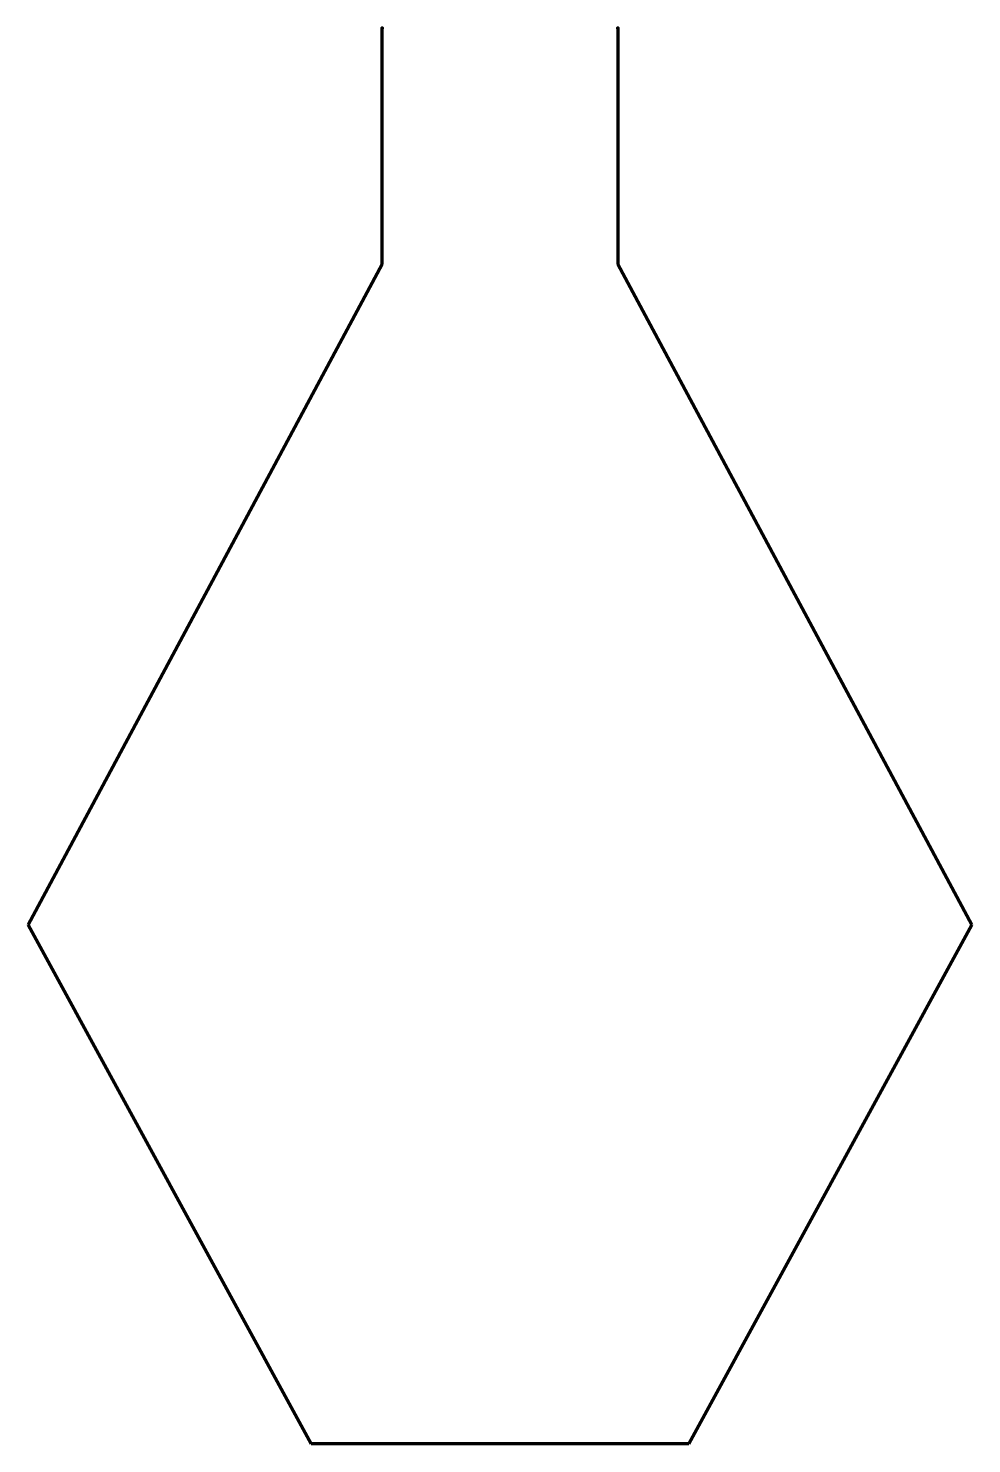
# Model space of a CAD drawing. Header units: millimetres. Extents: x -6 to 14, y 0 to 30.
import ezdxf

# ---------------------------------------------------------------- set-up
doc = ezdxf.new("R2010")
doc.units = ezdxf.units.MM
doc.layers.get('0').update_dxf_attribs({"linetype": 'CONTINUOUS', "lineweight": 0})

msp = doc.modelspace()

# ---------------------------------------------------------------- linework, layer by layer
at = {"color": 7, "linetype": 'CONTINUOUS', "lineweight": 70}
for p, q in [((1.5, 25), (1.5, 30)), ((6.5, 30), (6.5, 25)), ((-6, 11), (1.5, 25)), ((6.5, 25), (14, 11)), ((0, 0), (-6, 11)), ((14, 11), (8, 0)), ((8, 0), (0, 0))]:
    msp.add_line(p, q, dxfattribs=at)
for p in [(1.5, 30), (6.5, 30)]:
    msp.add_point(p, dxfattribs=at)

doc.saveas('drawing.dxf')
